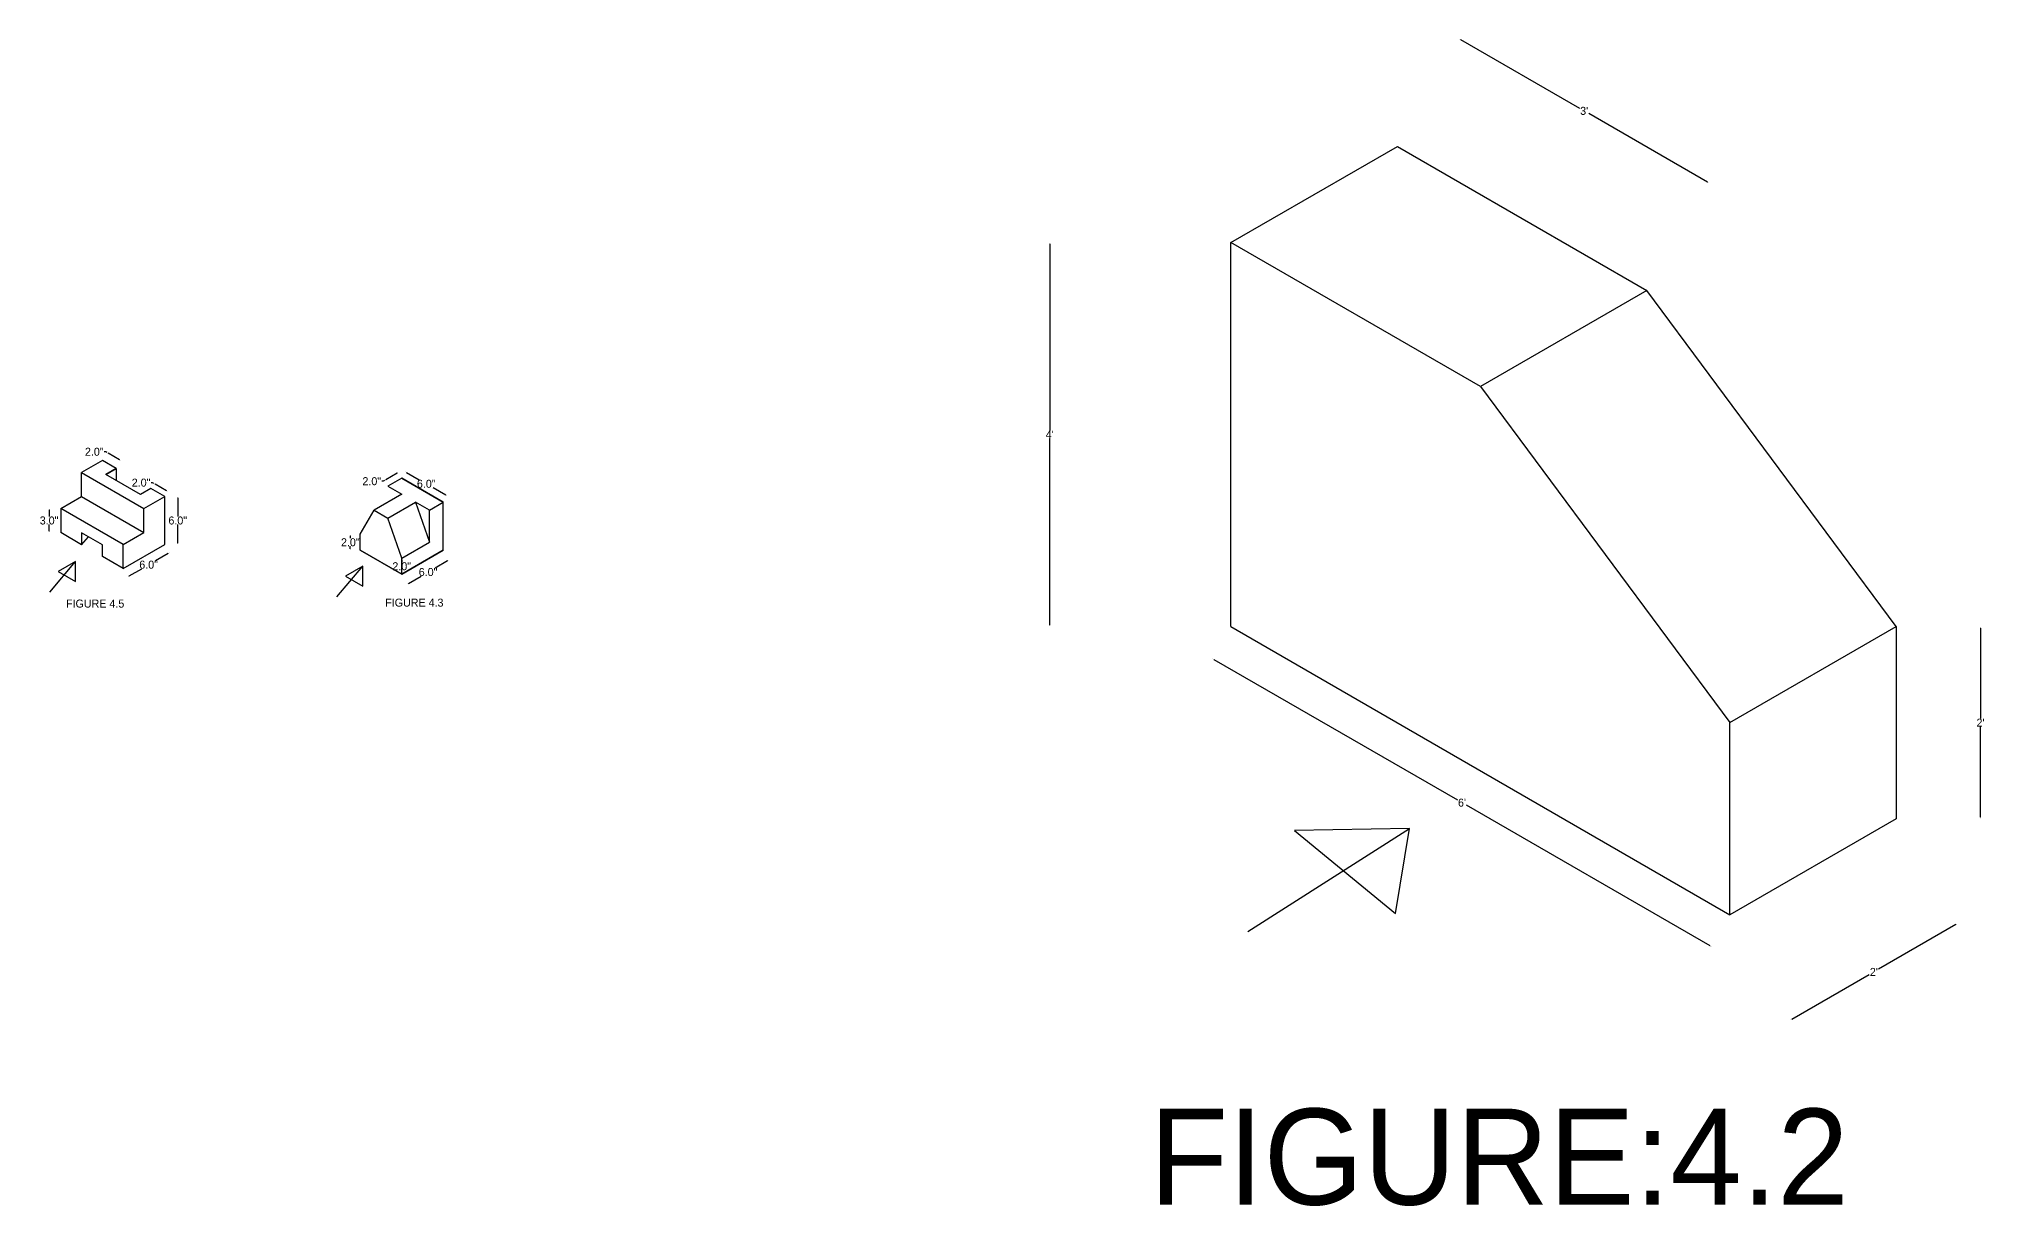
# Model space of a CAD drawing. Header units: inches. Extents: x -394 to 552, y -60 to 150.
# Drawn here: x 115.9 to 359.1, y -52.6 to 93.3 of the extents above; entities that cross this region are included whole.
import ezdxf

# ---------------------------------------------------------------- set-up
doc = ezdxf.new("R2010")
doc.units = ezdxf.units.IN
doc.header["$MEASUREMENT"] = 0
doc.dimstyles.get("Standard").update_dxf_attribs({"dimtxt": 1, "dimasz": 0.18, "dimexe": 0.18, "dimexo": 0.0625, "dimgap": 0, "dimtad": 0, "dimtih": 1, "dimtoh": 1, "dimdec": 1, "dimzin": 0, "dimdsep": 46, "dimlunit": 3, "dimtxsty": 'Standard', "dimcen": 0, "dimse1": 1, "dimse2": 1, "dimadec": 0, "dimazin": 0, "dimtfac": 1, "dimtdec": 1, "dimtofl": 0, "dimtmove": 0, "dimatfit": 3, "dimfxl": 1, "dimtolj": 1, "dimtzin": 0, "dimarcsym": 0})

# ---------------------------------------------------------------- blocks, each defined once
blk = doc.blocks.new('*D6')
at = {"color": 0, "lineweight": -2}
for p, q in [((133.24, 35.91), (133.24, 33.59)), ((133.24, 30.27), (133.24, 32.59))]:
    blk.add_line(p, q, dxfattribs=at)
at = {"color": 0}
for points in [[(133.21, 35.91), (133.27, 35.91), (133.24, 36.09)], [(133.21, 30.27), (133.27, 30.27), (133.24, 30.09)]]:
    blk.add_solid(points, dxfattribs=at)
at = {"layer": 'Defpoints', "color": 0}
for p in [(131.61, 36.09), (131.61, 30.09), (133.24, 30.09)]:
    blk.add_point(p, dxfattribs=at)
at = {"color": 0, "insert": (133.24, 33.09), "char_height": 1, "attachment_point": 5}
blk.add_mtext('\\A1;6.0"', dxfattribs=at)
blk = doc.blocks.new('*D7')
at = {"color": 0, "lineweight": -2}
for p, q in [((127.16, 26.16), (128.74, 27.07)), ((132.04, 28.98), (130.47, 28.07))]:
    blk.add_line(p, q, dxfattribs=at)
at = {"color": 0}
for points in [[(132.03, 29.01), (132.06, 28.96), (132.2, 29.07)], [(127.15, 26.19), (127.18, 26.14), (127, 26.07)]]:
    blk.add_solid(points, dxfattribs=at)
at = {"layer": 'Defpoints', "color": 0}
for p in [(131.61, 30.09), (126.41, 27.09), (132.2, 29.07)]:
    blk.add_point(p, dxfattribs=at)
at = {"color": 0, "insert": (129.6, 27.57), "char_height": 1, "attachment_point": 5}
blk.add_mtext('\\A1;6.0"', dxfattribs=at)
blk = doc.blocks.new('*D8')
at = {"color": 0, "lineweight": -2}
for p, q in [((130.09, 37.82), (129.91, 37.82)), ((130.25, 37.73), (130.09, 37.82)), ((131.83, 36.82), (130.41, 37.64))]:
    blk.add_line(p, q, dxfattribs=at)
at = {"color": 0}
for points in [[(130.42, 37.67), (130.39, 37.62), (130.25, 37.73)], [(131.84, 36.85), (131.81, 36.8), (131.98, 36.73)]]:
    blk.add_solid(points, dxfattribs=at)
at = {"layer": 'Defpoints', "color": 0}
for p in [(129.88, 37.09), (130.25, 37.73), (131.61, 36.09)]:
    blk.add_point(p, dxfattribs=at)
at = {"color": 0, "insert": (128.66, 37.82), "char_height": 1, "attachment_point": 5}
blk.add_mtext('\\A1;2.0"', dxfattribs=at)
blk = doc.blocks.new('*D9')
at = {"color": 0, "lineweight": -2}
for p, q in [((124.24, 41.68), (124.06, 41.68)), ((124.39, 41.59), (124.24, 41.68)), ((125.97, 40.68), (124.55, 41.5))]:
    blk.add_line(p, q, dxfattribs=at)
at = {"color": 0}
for points in [[(124.56, 41.53), (124.53, 41.47), (124.39, 41.59)], [(125.98, 40.71), (125.95, 40.65), (126.12, 40.59)]]:
    blk.add_solid(points, dxfattribs=at)
at = {"layer": 'Defpoints', "color": 0}
for p in [(124.39, 41.59), (123.82, 40.59), (125.55, 39.59)]:
    blk.add_point(p, dxfattribs=at)
at = {"color": 0, "insert": (122.81, 41.68), "char_height": 1, "attachment_point": 5}
blk.add_mtext('\\A1;2.0"', dxfattribs=at)
blk = doc.blocks.new('*D10')
at = {"color": 0, "lineweight": -2}
for p, q in [((117.16, 34.41), (117.16, 33.59)), ((117.16, 31.77), (117.16, 32.59))]:
    blk.add_line(p, q, dxfattribs=at)
at = {"color": 0}
for points in [[(117.13, 34.41), (117.19, 34.41), (117.16, 34.59)], [(117.13, 31.77), (117.19, 31.77), (117.16, 31.59)]]:
    blk.add_solid(points, dxfattribs=at)
at = {"layer": 'Defpoints', "color": 0}
for p in [(117.16, 34.59), (118.62, 34.59), (118.62, 31.59)]:
    blk.add_point(p, dxfattribs=at)
at = {"color": 0, "insert": (117.16, 33.09), "char_height": 1, "attachment_point": 5}
blk.add_mtext('\\A1;3.0"', dxfattribs=at)
blk = doc.blocks.new('*D27')
at = {"color": 0, "lineweight": -2}
for p, q in [((262.73, 15.74), (293.17, -1.83)), ((324.77, -20.08), (294.33, -2.5))]:
    blk.add_line(p, q, dxfattribs=at)
at = {"color": 0}
for points in [[(262.74, 15.77), (262.71, 15.72), (262.57, 15.83)], [(324.79, -20.05), (324.76, -20.1), (324.93, -20.17)]]:
    blk.add_solid(points, dxfattribs=at)
at = {"layer": 'Defpoints', "color": 0}
for p in [(264.88, 19.83), (327.24, -16.17), (324.93, -20.17)]:
    blk.add_point(p, dxfattribs=at)
at = {"color": 0, "insert": (293.75, -2.17), "char_height": 1, "attachment_point": 5}
blk.add_mtext("\\A1;6'", dxfattribs=at)
blk = doc.blocks.new('*D28')
at = {"color": 0, "lineweight": -2}
for p, q in [((293.58, 93.19), (308.43, 84.61)), ((324.45, 75.37), (309.6, 83.94))]:
    blk.add_line(p, q, dxfattribs=at)
at = {"color": 0}
for points in [[(293.6, 93.21), (293.57, 93.16), (293.43, 93.28)], [(324.46, 75.39), (324.43, 75.34), (324.6, 75.28)]]:
    blk.add_solid(points, dxfattribs=at)
at = {"layer": 'Defpoints', "color": 0}
for p in [(285.67, 79.83), (324.6, 75.28), (316.84, 61.83)]:
    blk.add_point(p, dxfattribs=at)
at = {"color": 0, "insert": (309.02, 84.28), "char_height": 1, "attachment_point": 5}
blk.add_mtext("\\A1;3'", dxfattribs=at)
blk = doc.blocks.new('*D29')
at = {"color": 0, "lineweight": -2}
for p, q in [((242.22, 67.65), (242.22, 44.33)), ((242.22, 20.01), (242.22, 43.33))]:
    blk.add_line(p, q, dxfattribs=at)
at = {"color": 0}
for points in [[(242.19, 67.65), (242.25, 67.65), (242.22, 67.83)], [(242.19, 20.01), (242.25, 20.01), (242.22, 19.83)]]:
    blk.add_solid(points, dxfattribs=at)
at = {"layer": 'Defpoints', "color": 0}
for p in [(242.22, 67.83), (264.88, 67.83), (264.88, 19.83)]:
    blk.add_point(p, dxfattribs=at)
at = {"color": 0, "insert": (242.22, 43.83), "char_height": 1, "attachment_point": 5}
blk.add_mtext("\\A1;4'", dxfattribs=at)
blk = doc.blocks.new('*D30')
at = {"color": 0, "lineweight": -2}
for p, q in [((355.46, -17.41), (345.81, -22.99)), ((334.99, -29.23), (344.64, -23.66))]:
    blk.add_line(p, q, dxfattribs=at)
at = {"color": 0}
for points in [[(355.45, -17.39), (355.48, -17.44), (355.62, -17.32)], [(334.97, -29.21), (335, -29.26), (334.83, -29.32)]]:
    blk.add_solid(points, dxfattribs=at)
at = {"layer": 'Defpoints', "color": 0}
for p in [(348.02, -4.17), (327.24, -16.17), (355.62, -17.32)]:
    blk.add_point(p, dxfattribs=at)
at = {"color": 0, "insert": (345.23, -23.32), "char_height": 1, "attachment_point": 5}
blk.add_mtext("\\A1;2'", dxfattribs=at)
blk = doc.blocks.new('*D31')
at = {"color": 0, "lineweight": -2}
for p, q in [((358.56, 19.65), (358.56, 8.33)), ((358.56, -3.99), (358.56, 7.33))]:
    blk.add_line(p, q, dxfattribs=at)
at = {"color": 0}
for points in [[(358.53, 19.65), (358.59, 19.65), (358.56, 19.83)], [(358.53, -3.99), (358.59, -3.99), (358.56, -4.17)]]:
    blk.add_solid(points, dxfattribs=at)
at = {"layer": 'Defpoints', "color": 0}
for p in [(348.02, 19.83), (358.56, 19.83), (348.02, -4.17)]:
    blk.add_point(p, dxfattribs=at)
at = {"color": 0, "insert": (358.56, 7.83), "char_height": 1, "attachment_point": 5}
blk.add_mtext("\\A1;2'", dxfattribs=at)
blk = doc.blocks.new('*D58')
at = {"color": 0, "lineweight": -2}
for p, q in [((166.97, 28.06), (165.4, 27.15)), ((162.09, 25.24), (163.66, 26.15))]:
    blk.add_line(p, q, dxfattribs=at)
at = {"color": 0}
for points in [[(166.96, 28.09), (166.99, 28.04), (167.13, 28.15)], [(162.07, 25.27), (162.1, 25.22), (161.93, 25.15)]]:
    blk.add_solid(points, dxfattribs=at)
at = {"layer": 'Defpoints', "color": 0}
for p in [(166.43, 29.37), (167.13, 28.15), (161.23, 26.37)]:
    blk.add_point(p, dxfattribs=at)
at = {"color": 0, "insert": (164.53, 26.65), "char_height": 1, "attachment_point": 5}
blk.add_mtext('\\A1;6.0"', dxfattribs=at)
blk = doc.blocks.new('*D59')
at = {"color": 0, "lineweight": -2}
for p, q in [((161.85, 39.09), (163.43, 38.18)), ((166.74, 36.27), (165.16, 37.18))]:
    blk.add_line(p, q, dxfattribs=at)
at = {"color": 0}
for points in [[(161.87, 39.11), (161.84, 39.06), (161.7, 39.18)], [(166.75, 36.29), (166.72, 36.24), (166.89, 36.18)]]:
    blk.add_solid(points, dxfattribs=at)
at = {"layer": 'Defpoints', "color": 0}
for p in [(161.23, 38.37), (166.43, 35.37), (166.89, 36.18)]:
    blk.add_point(p, dxfattribs=at)
at = {"color": 0, "insert": (164.3, 37.68), "char_height": 1, "attachment_point": 5}
blk.add_mtext('\\A1;6.0"', dxfattribs=at)
blk = doc.blocks.new('*D60')
at = {"color": 0, "lineweight": -2}
for p, q in [((160.66, 39), (159.24, 38.18)), ((158.92, 38), (158.74, 38)), ((159.08, 38.09), (158.92, 38))]:
    blk.add_line(p, q, dxfattribs=at)
at = {"color": 0}
for points in [[(160.64, 39.03), (160.67, 38.97), (160.81, 39.09)], [(159.22, 38.21), (159.25, 38.15), (159.08, 38.09)]]:
    blk.add_solid(points, dxfattribs=at)
at = {"layer": 'Defpoints', "color": 0}
for p in [(159.08, 38.09), (159.5, 37.37), (161.23, 38.37)]:
    blk.add_point(p, dxfattribs=at)
at = {"color": 0, "insert": (157.49, 38), "char_height": 1, "attachment_point": 5}
blk.add_mtext('\\A1;2.0"', dxfattribs=at)
blk = doc.blocks.new('*D61')
at = {"color": 0, "lineweight": -2}
for p, q in [((161.23, 28.19), (161.23, 27.87)), ((161.23, 26.55), (161.23, 26.87))]:
    blk.add_line(p, q, dxfattribs=at)
at = {"color": 0}
for points in [[(161.2, 28.19), (161.26, 28.19), (161.23, 28.37)], [(161.2, 26.55), (161.26, 26.55), (161.23, 26.37)]]:
    blk.add_solid(points, dxfattribs=at)
at = {"layer": 'Defpoints', "color": 0}
for p in [(161.23, 28.37), (161.23, 28.37), (161.23, 26.37)]:
    blk.add_point(p, dxfattribs=at)
at = {"color": 0, "insert": (161.23, 27.37), "char_height": 1, "attachment_point": 5}
blk.add_mtext('\\A1;2.0"', dxfattribs=at)
blk = doc.blocks.new('*D62')
at = {"color": 0, "lineweight": -2}
for p, q in [((154.81, 31.19), (154.81, 30.87)), ((154.81, 29.55), (154.81, 29.87))]:
    blk.add_line(p, q, dxfattribs=at)
at = {"color": 0}
for points in [[(154.78, 31.19), (154.84, 31.19), (154.81, 31.37)], [(154.78, 29.55), (154.84, 29.55), (154.81, 29.37)]]:
    blk.add_solid(points, dxfattribs=at)
at = {"layer": 'Defpoints', "color": 0}
for p in [(154.81, 31.37), (156.03, 31.37), (156.03, 29.37)]:
    blk.add_point(p, dxfattribs=at)
at = {"color": 0, "insert": (154.81, 30.37), "char_height": 1, "attachment_point": 5}
blk.add_mtext('\\A1;2.0"', dxfattribs=at)

msp = doc.modelspace()

# ---------------------------------------------------------------- linework, layer by layer
for p, q in [((264.88, 67.83), (285.67, 79.83)), ((285.67, 79.83), (316.84, 61.83)), ((264.88, 19.83), (264.88, 67.83)), ((296.06, 49.83), (264.88, 67.83)), ((316.84, 61.83), (296.06, 49.83)), ((348.02, 19.83), (316.84, 61.83)), ((296.06, 49.83), (327.24, 7.83)), ((123.82, 40.59), (121.22, 39.09)), ((121.22, 36.09), (121.22, 39.09)), ((121.22, 39.09), (129.01, 34.59)), ((125.55, 39.59), (123.82, 40.59)), ((124.25, 38.84), (125.55, 39.59)), ((125.55, 39.59), (124.25, 38.84)), ((125.55, 39.59), (124.25, 38.84)), ((125.55, 39.59), (125.55, 38.09)), ((128.58, 36.34), (124.25, 38.84)), ((129.88, 37.09), (128.58, 36.34)), ((131.61, 36.09), (129.88, 37.09)), ((161.23, 38.37), (159.5, 37.37)), ((159.5, 37.37), (161.23, 36.37)), ((166.43, 35.37), (161.23, 38.37)), ((161.23, 38.37), (166.43, 35.37)), ((118.62, 34.59), (121.22, 36.09)), ((126.41, 30.09), (118.62, 34.59)), ((118.62, 34.59), (118.62, 31.59)), ((121.22, 36.09), (129.01, 31.59)), ((129.01, 34.59), (131.61, 36.09)), ((129.01, 31.59), (129.01, 34.59)), ((131.61, 30.09), (131.61, 36.09)), ((156.03, 31.37), (157.77, 34.37)), ((161.23, 36.37), (157.77, 34.37)), ((157.77, 34.37), (159.5, 33.37)), ((159.5, 33.37), (162.96, 35.37)), ((164.69, 34.37), (162.96, 35.37)), ((162.96, 35.37), (164.69, 30.37)), ((164.69, 34.37), (166.43, 35.37)), ((164.69, 34.37), (166.43, 35.37)), ((164.69, 30.37), (164.69, 34.37)), ((166.43, 29.37), (166.43, 35.37)), ((161.23, 28.37), (159.5, 33.37)), ((121.22, 30.06), (118.62, 31.59)), ((123.82, 30.06), (121.22, 31.56)), ((121.22, 31.56), (121.22, 30.06)), ((121.22, 30.06), (122.07, 31.07)), ((123.82, 28.59), (123.82, 30.06)), ((126.41, 30.09), (129.01, 31.59)), ((126.41, 27.09), (131.61, 30.09)), ((126.41, 27.09), (126.41, 30.09)), ((156.03, 29.37), (156.03, 31.37)), ((161.23, 26.37), (156.03, 29.37)), ((156.03, 29.37), (161.23, 26.37)), ((156.03, 29.37), (161.23, 26.37)), ((161.23, 28.37), (164.69, 30.37)), ((161.23, 26.37), (166.43, 29.37)), ((161.23, 26.37), (166.43, 29.37)), ((166.43, 29.37), (161.23, 26.37)), ((117.24, 24.13), (120.46, 27.96)), ((120.46, 27.96), (118.29, 26.71)), ((120.46, 25.46), (120.46, 27.96)), ((126.41, 27.09), (123.82, 28.59)), ((153.14, 23.55), (156.36, 27.38)), ((156.36, 27.38), (154.19, 26.13)), ((156.36, 24.88), (156.36, 27.38)), ((161.23, 26.37), (161.23, 28.37)), ((118.29, 26.71), (120.46, 25.46)), ((154.19, 26.13), (156.36, 24.88)), ((264.88, 19.83), (327.24, -16.17)), ((327.24, 7.83), (348.02, 19.83)), ((327.24, 7.83), (348.02, 19.83)), ((348.02, 19.83), (348.02, -4.17)), ((327.24, -16.17), (327.24, 7.83)), ((348.02, -4.17), (327.24, -16.17)), ((267, -18.26), (287.19, -5.41)), ((287.19, -5.41), (272.8, -5.66)), ((272.8, -5.66), (285.42, -16)), ((285.42, -16), (287.19, -5.41))]:
    msp.add_line(p, q)

# ---------------------------------------------------------------- texts
at = {"attachment_point": 1}
for s, insert, char_height, width in [('FIGURE 4.5', (119.28, 23.21), 1, 35.3085), ('FIGURE 4.3', (159.17, 23.33), 1, 17.1097), ('FIGURE:4.2', (254.7, -40.41), 12, 99.6276)]:
    msp.add_mtext(s, dxfattribs=dict(at, insert=insert, char_height=char_height, width=width))

# ---------------------------------------------------------------- dimensions: what is measured, and where the dimension line sits
for p1, p2, distance, picture, middle in [((285.67, 79.83), (316.84, 61.83), 15.52, '*D28', (309.02, 84.28)), ((264.88, 19.83), (264.88, 67.83), 22.66, '*D29', (242.22, 43.83)), ((125.55, 39.59), (123.82, 40.59), -1.15, '*D9', (122.81, 41.68)), ((161.23, 38.37), (159.5, 37.37), -0.83, '*D60', (157.49, 38)), ((161.23, 38.37), (166.43, 35.37), 0.94, '*D59', (164.3, 37.68)), ((131.61, 36.09), (129.88, 37.09), -0.74, '*D8', (128.66, 37.82)), ((126.41, 27.09), (131.61, 30.09), -1.18, '*D7', (129.6, 27.57)), ((156.03, 29.37), (156.03, 31.37), 1.22, '*D62', (154.81, 30.37)), ((161.23, 26.37), (166.43, 29.37), -1.4, '*D58', (164.53, 26.65)), ((161.23, 26.37), (161.23, 28.37), 0, '*D61', (161.23, 27.37)), ((264.88, 19.83), (327.24, -16.17), -4.62, '*D27', (293.75, -2.17)), ((348.02, -4.17), (348.02, 19.83), -10.54, '*D31', (358.56, 7.83)), ((327.24, -16.17), (348.02, -4.17), -15.19, '*D30', (345.23, -23.32))]:
    dim = msp.add_aligned_dim(p1=p1, p2=p2, distance=distance, dimstyle='Standard')
    dim.commit()
    dim.dimension.update_dxf_attribs({"geometry": picture, "text_midpoint": middle})
for base, p1, p2, picture, middle in [((117.16, 34.59), (118.62, 31.59), (118.62, 34.59), '*D10', (117.16, 33.09)), ((133.24, 30.09), (131.61, 36.09), (131.61, 30.09), '*D6', (133.24, 33.09))]:
    dim = msp.add_linear_dim(base=base, p1=p1, p2=p2, angle=90, dimstyle='Standard')
    dim.commit()
    dim.dimension.update_dxf_attribs({"geometry": picture, "text_midpoint": middle})

doc.saveas('drawing.dxf')
